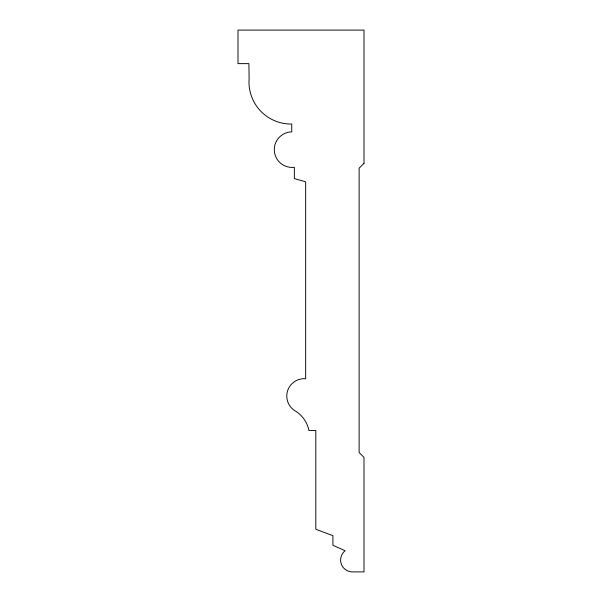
<?xml version="1.0" encoding="UTF-8"?>
<svg xmlns="http://www.w3.org/2000/svg" width="602" height="602" viewBox="0 0 602 602"><rect width="100%" height="100%" fill="white"/><g stroke="black" fill="none" stroke-linecap="round" stroke-linejoin="round"><path stroke-width="0.9" d="M363.999 163.315L359.123 168.191L359.123 452.531L363.999 457.407L363.999 571.9L353.186 571.9A11.867 11.867 0 0 1 345.104 550.747L332.921 545.239L332.921 535.66L315.809 529.271L315.809 430.483L308.909 430.483A29.716 29.716 0 0 0 296.38 411.617A17.398 17.398 0 0 1 305.658 378.733L305.658 181.789L294.348 178.591L294.348 167.273A17.782 17.782 0 0 1 274.346 150.951A17.782 17.782 0 0 1 291.744 131.868L291.744 124.035A42.042 42.042 0 0 1 249.108 78.757L248.919 63.631L238.001 63.631L238.001 30.1L363.999 30.1L363.999 163.315"/></g></svg>
